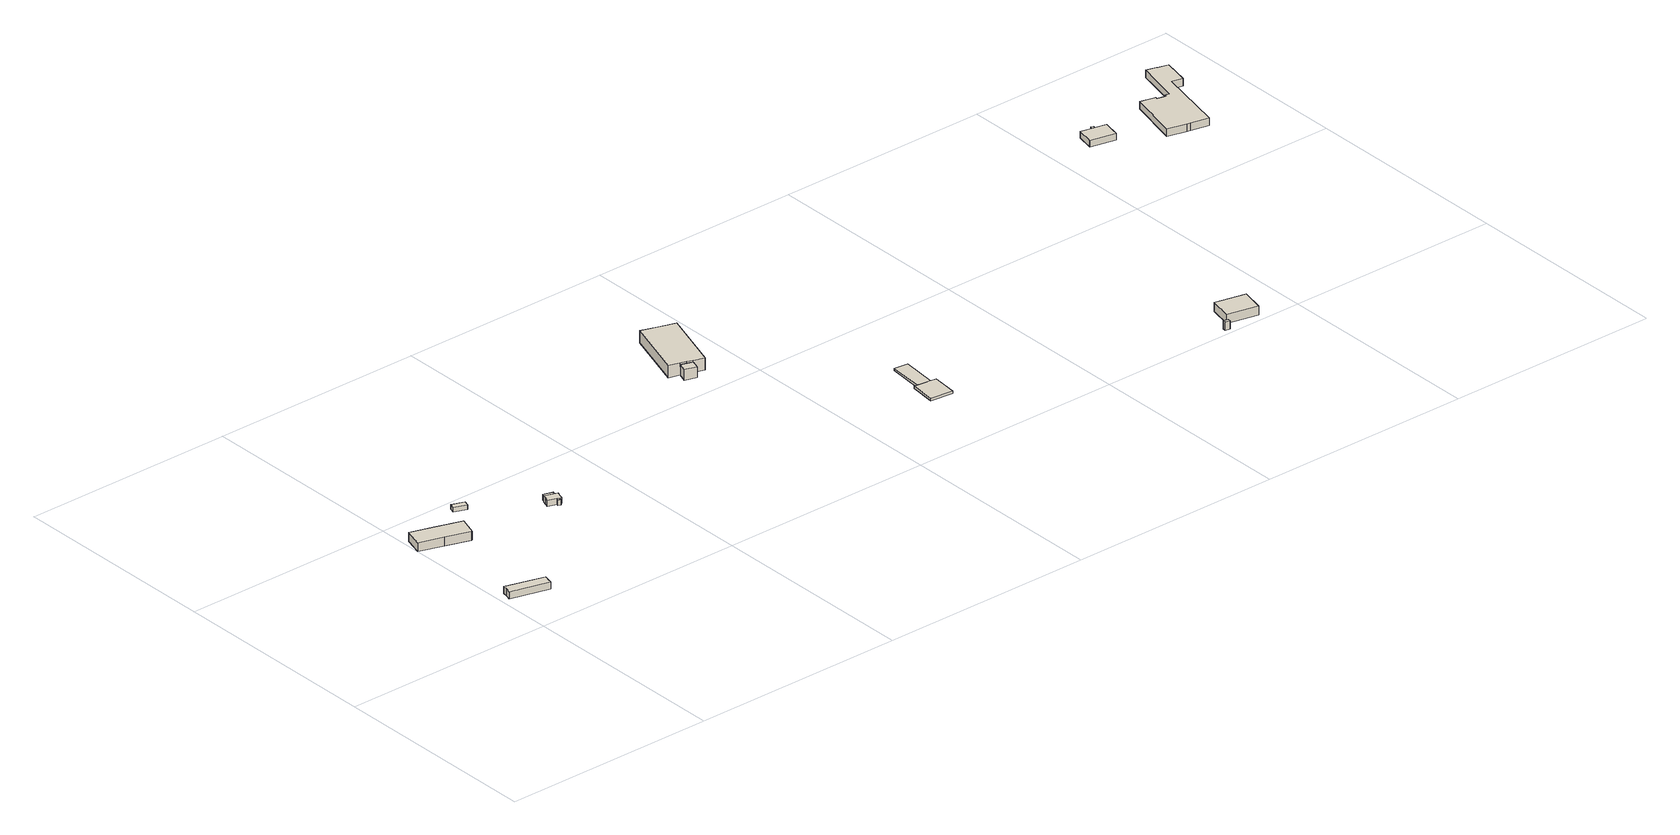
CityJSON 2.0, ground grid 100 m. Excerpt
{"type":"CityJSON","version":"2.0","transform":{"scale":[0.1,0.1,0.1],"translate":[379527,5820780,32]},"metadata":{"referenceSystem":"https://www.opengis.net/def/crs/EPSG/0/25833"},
"CityObjects":{
"building1":{"type":"Building","attributes":{"Gemeindeschluessel":"11000004","BezugspunktDach":"2200","function":"31001_3071","measuredHeight":3.54,"storeysAboveGround":1},"address":[{"country":"Germany","locality":"Berlin","thoroughfareNumber":"67 (28)","thoroughfareName":"Charlottenburger Chaussee"}],"geometry":[{"type":"Solid","lod":"1","boundaries":[[[[0,1,2,3,4,5,6]],[[7,8,9,10,11,12,13]],[[7,13,6,5]],[[8,7,5,4]],[[9,8,4,3]],[[10,9,3,2]],[[11,10,2,1]],[[12,11,1,0]],[[13,12,0,6]]]]}]},
"building2":{"type":"Building","attributes":{"Gemeindeschluessel":"11000004","BezugspunktDach":"2200","function":"31001_3071","measuredHeight":4.18,"storeysAboveGround":1},"address":[{"country":"Germany","locality":"Berlin","thoroughfareNumber":"67 (27)","thoroughfareName":"Charlottenburger Chaussee"}],"geometry":[{"type":"Solid","lod":"1","boundaries":[[[[14,15,16,17,18,19,20,21]],[[22,23,24,25,26,27,28,29]],[[22,29,21,20]],[[23,22,20,19]],[[24,23,19,18]],[[25,24,18,17]],[[26,25,17,16]],[[27,26,16,15]],[[28,27,15,14]],[[29,28,14,21]]]]}]},
"building3":{"type":"Building","attributes":{"Gemeindeschluessel":"11000004","BezugspunktDach":"2200","function":"31001_2143","measuredHeight":2.12,"storeysAboveGround":1},"address":[{"country":"Germany","locality":"Berlin","thoroughfareNumber":"67 (31)","thoroughfareName":"Charlottenburger Chaussee"}],"geometry":[{"type":"Solid","lod":"1","boundaries":[[[[30,31,32,33]],[[34,35,36,37]],[[34,37,33,32]],[[35,34,32,31]],[[36,35,31,30]],[[37,36,30,33]]]]}]},
"building4":{"type":"Building","attributes":{"Gemeindeschluessel":"11000004","BezugspunktDach":"2200","function":"31001_2143","measuredHeight":3.24,"storeysAboveGround":1},"address":[{"country":"Germany","locality":"Berlin","thoroughfareNumber":"67 (32)","thoroughfareName":"Charlottenburger Chaussee"}],"geometry":[{"type":"Solid","lod":"1","boundaries":[[[[38,39,40,41,42,43,44,45,46,47]],[[48,49,50,51,52,53,54,55,56,57]],[[48,57,47,46]],[[49,48,46,45]],[[50,49,45,44]],[[51,50,44,43]],[[52,51,43,42]],[[53,52,42,41]],[[54,53,41,40]],[[55,54,40,39]],[[56,55,39,38]],[[57,56,38,47]]]]}]},
"building5":{"type":"Building","attributes":{"Gemeindeschluessel":"11000004","BezugspunktDach":"2200","function":"51009_1610","measuredHeight":2.45,"storeysAboveGround":0},"address":[{"country":"Germany","locality":"Berlin"}],"geometry":[{"type":"Solid","lod":"1","boundaries":[[[[58,59,60,61]],[[56,55,62,63]],[[56,63,61,60]],[[55,56,60,59]],[[62,55,59,58]],[[63,62,58,61]]]]}]},
"building6":{"type":"Building","attributes":{"Gemeindeschluessel":"11000004","BezugspunktDach":"2200","function":"51009_1610","measuredHeight":2.7,"storeysAboveGround":0},"address":[{"country":"Germany","locality":"Berlin"}],"geometry":[{"type":"Solid","lod":"1","boundaries":[[[[64,65,66,67]],[[68,69,70,50]],[[68,50,67,66]],[[69,68,66,65]],[[70,69,65,64]],[[50,70,64,67]]]]}]},
"building7":{"type":"Building","attributes":{"Gemeindeschluessel":"11000004","function":"31001_3071"},"address":[{"country":"Germany","locality":"Berlin","thoroughfareNumber":"67 (34)","thoroughfareName":"Charlottenburger Chaussee"}],"children":["building7-1","building7-2"]},
"building7-1":{"type":"BuildingPart","attributes":{"BezugspunktDach":"2200","measuredHeight":6.47,"storeysAboveGround":1},"parents":["building7"],"geometry":[{"type":"MultiSurface","lod":"1","boundaries":[[[71,72,73,74,75,76,77,78]],[[79,80,81,82,83,84,85,86]],[[79,86,78,77]],[[80,79,77,76]],[[81,80,76,75]],[[82,81,75,74]],[[83,82,74,73]],[[87,88,83,73,72]],[[89,90,87,84,72,71]],[[86,85,71,78]],[[84,83,88,87]],[[85,84,87,90,89]]]}]},
"building7-2":{"type":"BuildingPart","attributes":{"BezugspunktDach":"2200","measuredHeight":5.03,"storeysAboveGround":1},"parents":["building7"],"geometry":[{"type":"MultiSurface","lod":"1","boundaries":[[[91,88,90,92]],[[85,83,93,94]],[[85,94,92,90]],[[93,83,88,91]],[[94,93,91,92]],[[83,84,87,88]],[[85,90,87,84]]]}]},
"building8":{"type":"Building","attributes":{"Gemeindeschluessel":"11000004","function":"31001_3071"},"address":[{"country":"Germany","locality":"Berlin","thoroughfareNumber":"67 (33)","thoroughfareName":"Charlottenburger Chaussee"}],"children":["building8-1","building8-2"]},
"building8-1":{"type":"BuildingPart","attributes":{"BezugspunktDach":"2200","measuredHeight":1.68,"storeysAboveGround":1},"parents":["building8"],"geometry":[{"type":"MultiSurface","lod":"1","boundaries":[[[95,96,97,98]],[[99,100,101,102]],[[99,102,98,97]],[[100,99,97,103,104,105,106,96]],[[101,100,96,95]],[[102,101,95,98]],[[106,105,104,103]]]}]},
"building8-2":{"type":"BuildingPart","attributes":{"BezugspunktDach":"2200","measuredHeight":1.09,"storeysAboveGround":1},"parents":["building8"],"geometry":[{"type":"Solid","lod":"1","boundaries":[[[[106,107,108,103]],[[109,110,105,104]],[[109,104,103,108]],[[110,109,108,107]],[[105,110,107,106]],[[104,105,106,103]]]]}]},
"building9":{"type":"Building","attributes":{"Gemeindeschluessel":"11000004","BezugspunktDach":"2200","function":"51009_1610","measuredHeight":3.89,"storeysAboveGround":0},"address":[{"country":"Germany","locality":"Berlin"}],"geometry":[{"type":"Solid","lod":"1","boundaries":[[[[111,112,113,114]],[[115,116,117,118]],[[115,118,114,113]],[[116,115,113,112]],[[117,116,112,111]],[[118,117,111,114]]]]}]},
"building10":{"type":"Building","attributes":{"Gemeindeschluessel":"11000004","BezugspunktDach":"2200","function":"51009_1610","measuredHeight":4.18,"storeysAboveGround":0},"address":[{"country":"Germany","locality":"Berlin"}],"geometry":[{"type":"Solid","lod":"1","boundaries":[[[[119,120,121,122]],[[123,124,125,126]],[[123,126,122,121]],[[124,123,121,120]],[[125,124,120,119]],[[126,125,119,122]]]]}]},
"building11":{"type":"Building","attributes":{"Gemeindeschluessel":"11000004","BezugspunktDach":"2200","function":"31001_3080","measuredHeight":3.05,"storeysAboveGround":1},"address":[{"country":"Germany","locality":"Berlin","thoroughfareNumber":"1 (5)","thoroughfareName":"Am Hain"}],"geometry":[{"type":"Solid","lod":"1","boundaries":[[[[127,128,129,130,131,132,133]],[[134,135,136,137,138,139,140]],[[134,140,133,132]],[[135,134,132,131]],[[136,135,131,130]],[[137,136,130,129]],[[138,137,129,128]],[[139,138,128,127]],[[140,139,127,133]]]]}]},
"building12":{"type":"Building","attributes":{"Gemeindeschluessel":"11000004","BezugspunktDach":"2200","function":"51009_1610","measuredHeight":3.04,"storeysAboveGround":0},"address":[{"country":"Germany","locality":"Berlin"}],"geometry":[{"type":"Solid","lod":"1","boundaries":[[[[130,141,142,131]],[[143,144,136,135]],[[143,135,131,142]],[[144,143,142,141]],[[136,144,141,130]],[[135,136,130,131]]]]}]},
"building13":{"type":"Building","attributes":{"Gemeindeschluessel":"11000004","BezugspunktDach":"2200","function":"31001_3080","measuredHeight":3.46,"storeysAboveGround":1},"address":[{"country":"Germany","locality":"Berlin","thoroughfareNumber":"1","thoroughfareName":"Am Hain"}],"geometry":[{"type":"Solid","lod":"1","boundaries":[[[[145,146,147,148,149,150,151,152,153,154,155,156,157,158,159,160,161,162]],[[163,164,165,166,167,168,169,170,171,172,173,174,175,176,177,178,179,180]],[[163,180,162,161]],[[164,163,161,160]],[[165,164,160,159]],[[166,165,159,158]],[[167,166,158,157]],[[168,167,157,156]],[[169,168,156,155]],[[170,169,155,154]],[[171,170,154,153]],[[172,171,153,152]],[[173,172,152,151]],[[174,173,151,150]],[[175,174,150,149]],[[176,175,149,148]],[[177,176,148,147]],[[178,177,147,146]],[[179,178,146,145]],[[180,179,145,162]]]]}]}
},
"vertices":[
[218,207,34],[223,229,34],[229,252,34],[180,266,34],[51,302,34],[45,279,34],[39,256,34],[45,279,1],[51,302,1],[180,266,1],[229,252,1],[223,229,1],[218,207,1],[39,256,1],
[117,749,42],[228,713,42],[231,712,42],[259,798,42],[256,799,42],[145,835,42],[30,871,42],[3,785,42],[30,871,1],[145,835,1],[256,799,1],[259,798,1],[231,712,1],[228,713,1],[117,749,1],[3,785,1],
[377,913,22],[385,938,22],[326,958,22],[318,934,22],[326,958,1],[385,938,1],[377,913,1],[318,934,1],
[677,708,30],[690,703,30],[696,701,30],[702,720,30],[709,739,30],[678,749,30],[651,758,30],[649,759,30],[643,740,30],[636,721,30],[643,740,1],[649,759,1],[651,758,1],[678,749,1],[709,739,1],[702,720,1],[696,701,1],[690,703,1],[677,708,1],[636,721,1],
[687,695,26],[690,703,26],[677,708,26],[674,699,26],[687,695,1],[674,699,1],
[695,743,28],[700,758,28],[656,773,28],[651,758,28],[656,773,1],[700,758,1],[695,743,1],
[1726,1174,61],[1753,1165,61],[1779,1157,61],[1829,1141,61],[1923,1428,61],[1846,1453,61],[1770,1478,61],[1676,1190,61],[1770,1478,4],[1846,1453,4],[1923,1428,4],[1829,1141,4],[1779,1157,4],[1753,1165,4],[1726,1174,4],[1676,1190,4],[1753,1165,54],[1779,1157,54],[1726,1174,44],[1726,1174,54],
[1766,1115,54],[1712,1132,54],[1766,1115,4],[1712,1132,4],
[2470,350,15],[2483,468,15],[2377,481,15],[2364,362,15],[2377,481,4],[2483,468,4],[2470,350,4],[2364,362,4],[2391,479,15],[2391,479,4],[2456,471,4],[2456,471,15],
[2474,634,15],[2409,642,15],[2409,642,4],[2474,634,4],
[3647,5,53],[3650,19,53],[3628,24,53],[3625,10,53],[3628,24,14],[3650,19,14],[3647,5,14],[3625,10,14],
[3800,7,63],[3826,114,63],[3683,146,63],[3659,39,63],[3683,146,21],[3826,114,21],[3800,7,21],[3659,39,21],
[4167,1491,41],[4284,1464,41],[4302,1547,41],[4252,1558,41],[4237,1561,41],[4184,1573,41],[4166,1492,41],[4184,1573,11],[4237,1561,11],[4252,1558,11],[4302,1547,11],[4284,1464,11],[4167,1491,11],[4166,1492,11],
[4253,1569,41],[4240,1572,41],[4240,1572,11],[4253,1569,11],
[4547,1333,46],[4563,1329,46],[4646,1310,46],[4720,1634,46],[4770,1621,46],[4798,1743,46],[4748,1755,46],[4747,1759,46],[4699,1770,46],[4650,1563,46],[4636,1566,46],[4630,1567,46],[4627,1557,46],[4586,1567,46],[4588,1577,46],[4582,1578,46],[4518,1593,46],[4457,1353,46],[4518,1593,11],[4582,1578,11],[4588,1577,11],[4586,1567,11],[4627,1557,11],[4630,1567,11],[4636,1566,11],[4650,1563,11],[4699,1770,11],[4747,1759,11],[4748,1755,11],[4798,1743,11],[4770,1621,11],[4720,1634,11],[4646,1310,11],[4563,1329,11],[4547,1333,11],[4457,1353,11]
]}
